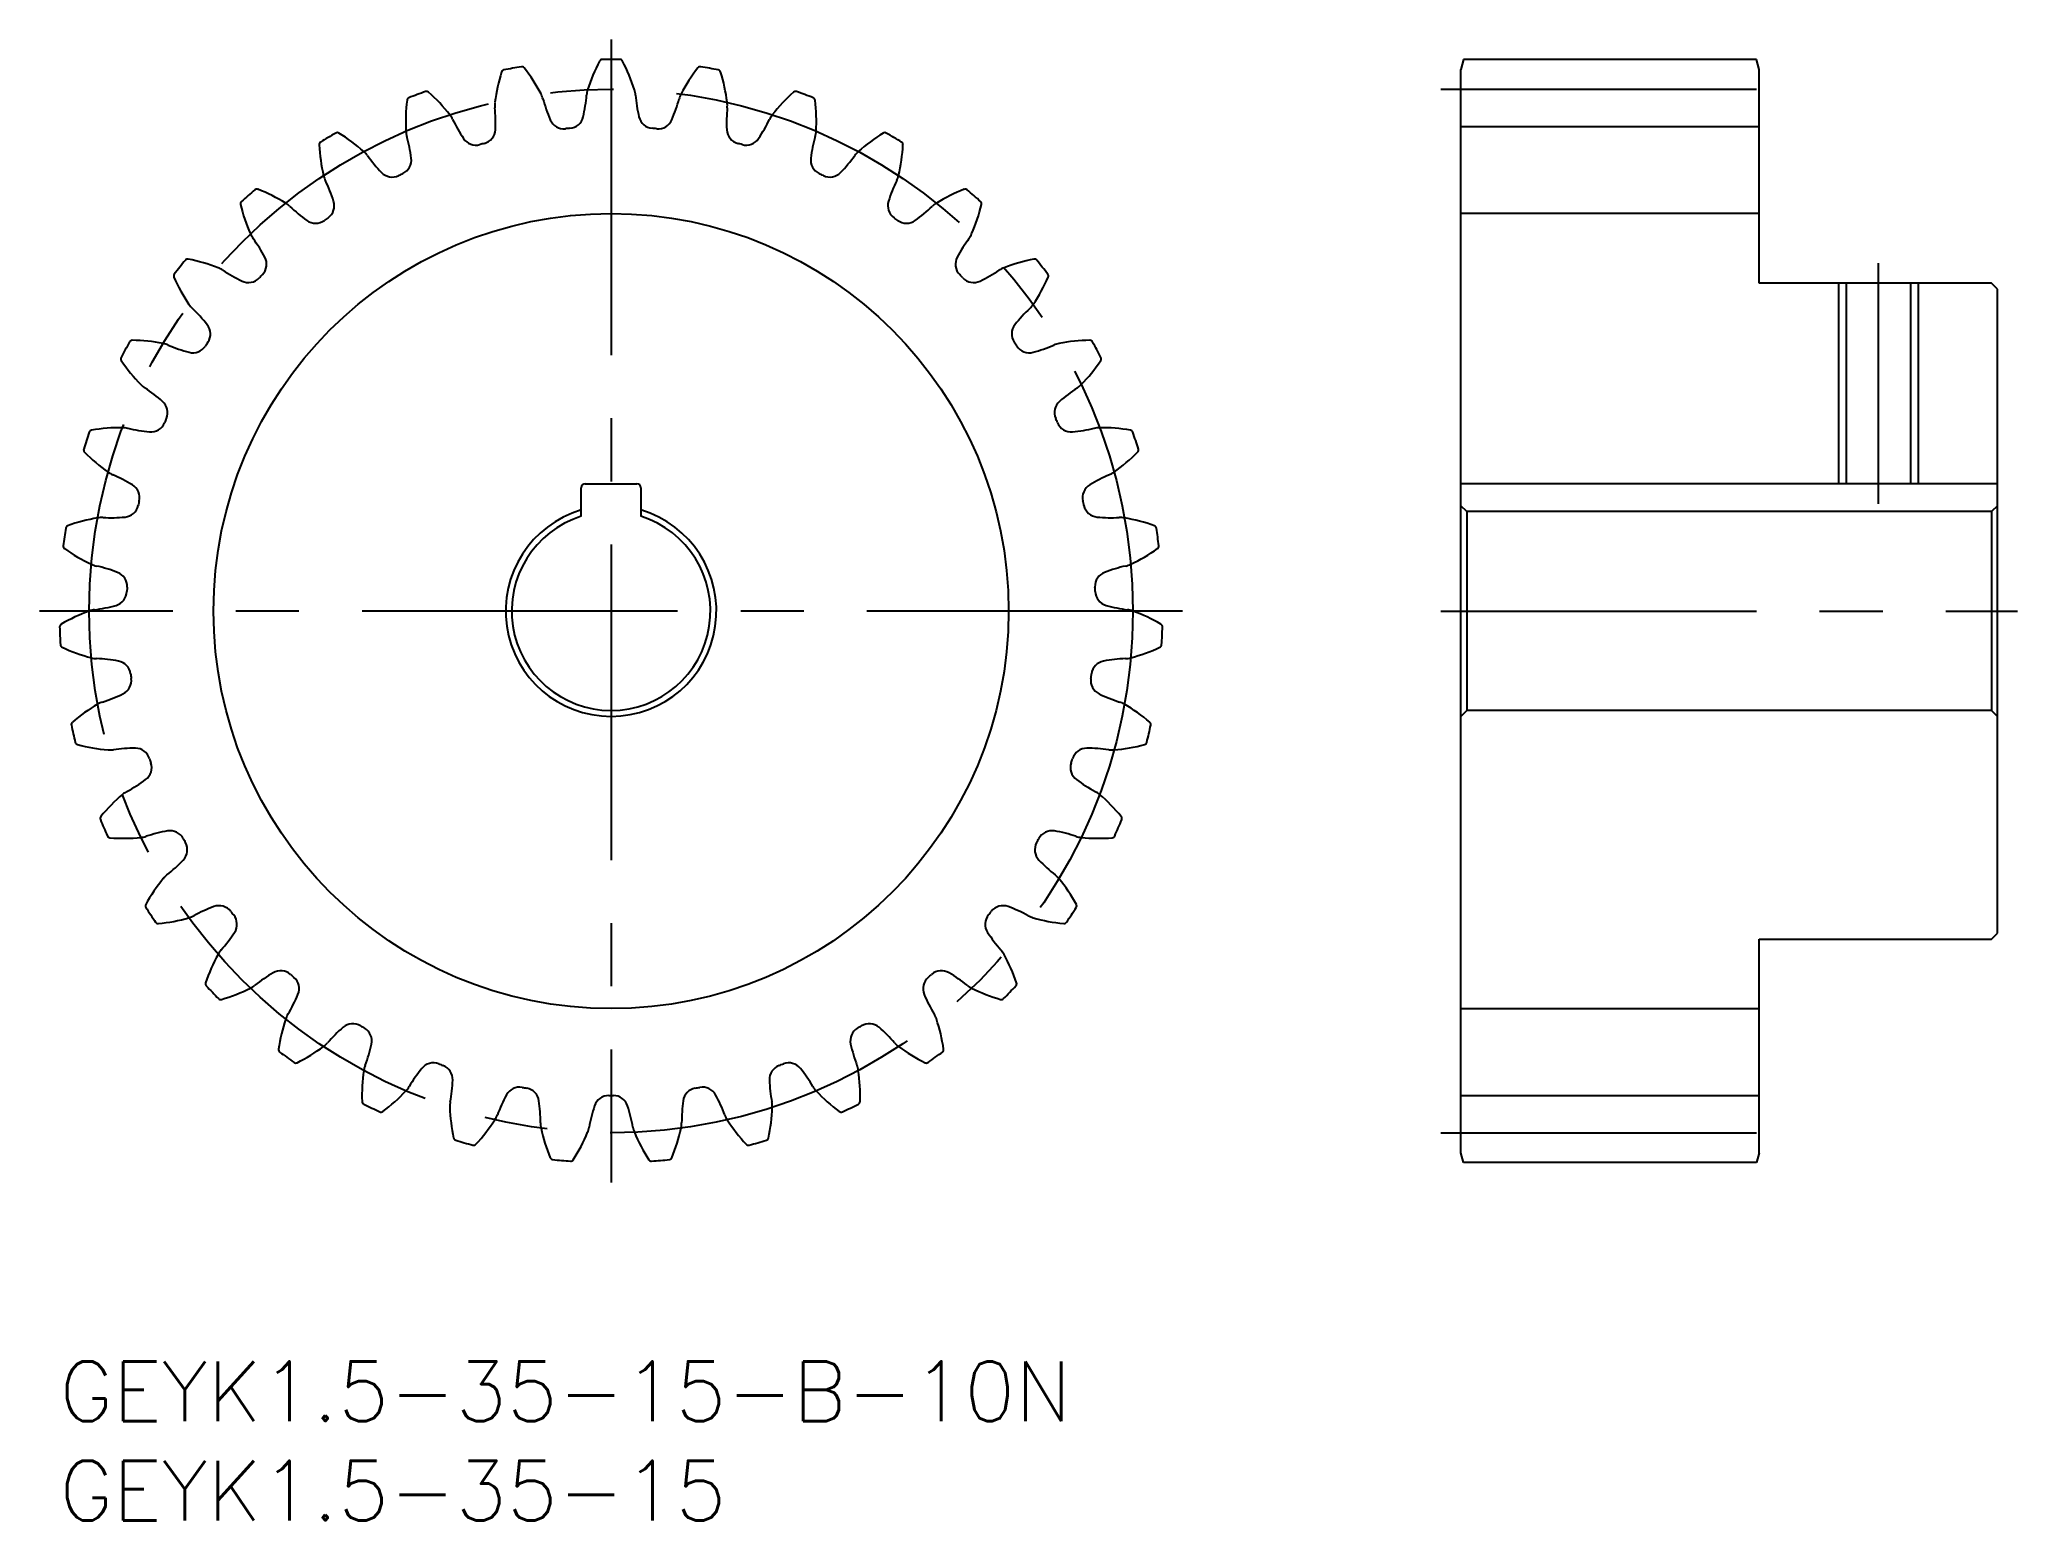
# Model space of a CAD drawing. Extents: x -1 to 98.5, y -8 to 66.5.
import ezdxf

# ---------------------------------------------------------------- set-up
doc = ezdxf.new("R2010")
doc.units = 0
doc.header["$LTSCALE"] = 0.5
doc.linetypes.add('CENTER', pattern=[50.8, 31.75, -6.35, 6.35, -6.35])
for name, color, linetype in [('MSM_CENTER', 1, 'CENTER'), ('MSM_CONTINUOUS', 7, 'CONTINUOUS'), ('MSM_NARROW', 5, 'CONTINUOUS'), ('MSM_PART_NUMBER', 7, 'CONTINUOUS')]:
    doc.layers.add(name, color=color, linetype=linetype)
doc.styles.get("Standard").update_dxf_attribs({"font": 'txt.shx', "height": 1, "bigfont": 'bigfont.shx'})

# ---------------------------------------------------------------- blocks, each defined once
blk = doc.blocks.new('*U3')
at = {"layer": 'MSM_PART_NUMBER'}
blk.add_text('GEYK1.5-35-15', height=3, dxfattribs=at).set_placement((0, -8))
blk = doc.blocks.new('*U4')
at = {"layer": 'MSM_PART_NUMBER'}
blk.add_text('GEYK1.5-35-15-B-10N', height=3, dxfattribs=at).set_placement((0, -3))

msp = doc.modelspace()

# ---------------------------------------------------------------- linework, layer by layer
at = {"layer": 'MSM_CENTER'}
for p, q in [((27.75, 66.5), (27.75, 9)), ((69.5, 64), (86.5, 64)), ((91.5, 55.25), (91.5, 43.15)), ((56.5, 37.75), (-1, 37.75)), ((69.5, 37.75), (98.5, 37.75)), ((69.5, 11.5), (86.5, 11.5))]:
    msp.add_line(p, q, dxfattribs=at)
msp.add_circle((27.75, 37.75), 26.25, dxfattribs=at)
at = {"layer": 'MSM_CONTINUOUS'}
for p, q in [((70.634, 65.5), (70.5, 65)), ((70.5, 10.5), (70.5, 65)), ((85.366, 65.5), (70.634, 65.5)), ((85.5, 65), (85.366, 65.5)), ((85.5, 54.25), (85.5, 65)), ((70.5, 62.125), (85.5, 62.125)), ((85.5, 57.75), (70.5, 57.75)), ((97.2, 54.25), (85.5, 54.25)), ((89.879, 54.25), (89.879, 44.15)), ((93.121, 54.25), (93.121, 44.15)), ((97.5, 53.95), (97.2, 54.25)), ((97.5, 21.55), (97.5, 53.95)), ((26.25, 42.52), (26.25, 43.95)), ((26.45, 44.15), (29.05, 44.15)), ((29.25, 43.95), (29.25, 42.52)), ((97.5, 44.15), (70.5, 44.15)), ((70.8, 42.75), (70.5, 43.05)), ((97.5, 43.05), (97.2, 42.75)), ((97.2, 42.75), (70.8, 42.75)), ((70.8, 42.75), (70.8, 32.75)), ((97.2, 42.75), (97.2, 32.75)), ((70.8, 32.75), (70.5, 32.45)), ((97.2, 32.75), (70.8, 32.75)), ((97.5, 32.45), (97.2, 32.75)), ((85.5, 10.5), (85.5, 21.25)), ((85.5, 21.25), (97.2, 21.25)), ((97.2, 21.25), (97.5, 21.55)), ((70.5, 17.75), (85.5, 17.75)), ((70.5, 13.375), (85.5, 13.375)), ((70.634, 10), (70.5, 10.5)), ((85.366, 10), (70.634, 10)), ((85.5, 10.5), (85.366, 10))]:
    msp.add_line(p, q, dxfattribs=at)
msp.add_circle((27.75, 37.75), 20, dxfattribs=at)
for centre, radius, start, end in [((30.591, 62.254), 8.75, 162.61612, 172.85714), ((22.384, 64.823), 0.15, 101.21144, 162.61613), ((27.75, 37.75), 27.75, 99.35999, 101.21144), ((23.261, 64.983), 0.15, 37.95531, 99.35998), ((16.48, 59.693), 8.75, 27.71429, 37.95531), ((34.921, 61.353), 8.75, 152.33041, 162.57143), ((27.304, 65.346), 0.15, 90.92572, 152.33041), ((27.75, 37.75), 27.75, 89.07428, 90.92572), ((28.196, 65.346), 0.15, 27.66966, 89.07427), ((20.579, 61.353), 8.75, 17.42857, 27.66959), ((39.02, 59.693), 8.75, 142.04469, 152.28571), ((32.239, 64.983), 0.15, 80.64001, 142.04472), ((27.75, 37.75), 27.75, 78.78856, 80.64001), ((33.116, 64.823), 0.15, 17.38388, 78.78859), ((24.909, 62.254), 8.75, 7.14286, 17.38388), ((27.75, 37.75), 27.75, 109.64571, 111.49715), ((18.471, 63.743), 0.15, 48.24096, 109.64569), ((12.743, 57.328), 8.75, 38, 48.24102), ((23.134, 63.188), 1.234, 15.15131, 27.71429), ((18.771, 64.376), 7.778, 346.90493, 355.07356), ((27.75, 63.604), 1.234, 162.57143, 175.1344), ((27.75, 63.604), 1.234, 4.8656, 17.42857), ((36.729, 64.376), 7.778, 184.92644, 193.09507), ((32.366, 63.188), 1.234, 152.28571, 164.84869), ((42.757, 57.328), 8.75, 131.75898, 142), ((37.029, 63.743), 0.15, 70.35429, 131.759), ((27.75, 37.75), 27.75, 68.50285, 70.35429), ((26.17, 62.367), 8.75, 172.90184, 183.14286), ((17.636, 63.43), 0.15, 111.49715, 172.90184), ((18.666, 61.955), 1.234, 25.43703, 38), ((23.134, 63.188), 1.234, 172.85714, 185.42012), ((14.161, 62.345), 7.778, 357.19064, 5.35927), ((31.83, 65.552), 7.778, 195.21216, 203.38079), ((23.67, 65.552), 7.778, 336.61921, 344.78784), ((41.339, 62.345), 7.778, 174.64073, 182.80936), ((32.366, 63.188), 1.234, 354.57988, 7.14286), ((36.834, 61.955), 1.234, 142, 154.56297), ((37.864, 63.43), 0.15, 7.09823, 68.50288), ((29.33, 62.367), 8.75, 356.85714, 7.09816), ((27.75, 37.75), 27.75, 119.93142, 121.78286), ((13.979, 61.669), 0.15, 58.52667, 119.93141), ((9.489, 54.334), 8.75, 48.28571, 58.52673), ((18.666, 61.955), 1.234, 183.14285, 195.70583), ((26.801, 65.834), 7.778, 205.49787, 213.6665), ((21.18, 62.001), 0.75, 285.1579, 357.19065), ((25.38, 62.763), 0.75, 203.38078, 275.41354), ((27.75, 37.75), 24.375, 94.87218, 95.41354), ((25.616, 62.784), 0.75, 274.87219, 346.90494), ((29.884, 62.784), 0.75, 193.09507, 265.12782), ((27.75, 37.75), 24.375, 84.58646, 85.12782), ((30.12, 62.763), 0.75, 264.58646, 336.61922), ((34.32, 62.001), 0.75, 182.80937, 254.84211), ((28.699, 65.834), 7.778, 326.3335, 334.50213), ((36.834, 61.955), 1.234, 344.29417, 356.85714), ((46.011, 54.334), 8.75, 121.47327, 131.71429), ((41.521, 61.669), 0.15, 60.06858, 121.47329), ((27.75, 37.75), 27.75, 58.21714, 60.06858), ((13.213, 61.211), 0.15, 121.78286, 183.18755), ((21.8, 61.69), 8.75, 183.18755, 193.42857), ((14.49, 59.944), 1.234, 35.72274, 48.28571), ((9.988, 59.524), 7.778, 7.47635, 15.64499), ((20.951, 61.938), 0.75, 213.66649, 285.69925), ((27.75, 37.75), 24.375, 105.15789, 105.69925), ((27.75, 37.75), 24.375, 74.30075, 74.84211), ((34.549, 61.938), 0.75, 254.30074, 326.33351), ((45.512, 59.524), 7.778, 164.35501, 172.52365), ((41.01, 59.944), 1.234, 131.71428, 144.27726), ((33.7, 61.69), 8.75, 346.57143, 356.81245), ((42.287, 61.211), 0.15, 356.81251, 58.21716), ((21.801, 65.213), 7.778, 215.78359, 223.95222), ((16.742, 60.335), 0.75, 223.95221, 295.98497), ((27.75, 37.75), 24.375, 115.44361, 115.98497), ((16.956, 60.438), 0.75, 295.44362, 7.47637), ((38.544, 60.438), 0.75, 172.52366, 244.55639), ((27.75, 37.75), 24.375, 64.01503, 64.55639), ((38.758, 60.335), 0.75, 244.01503, 316.0478), ((33.699, 65.213), 7.778, 316.04778, 324.21641), ((27.75, 37.75), 27.75, 130.21714, 132.06858), ((9.929, 58.825), 0.15, 68.81238, 130.21712), ((6.821, 50.807), 8.75, 58.57143, 68.81245), ((14.49, 59.944), 1.234, 193.42856, 205.99154), ((6.385, 56.002), 7.778, 17.76207, 25.9307), ((49.115, 56.002), 7.778, 154.0693, 162.23793), ((41.01, 59.944), 1.234, 334.00846, 346.57143), ((48.679, 50.807), 8.75, 111.18755, 121.42857), ((45.571, 58.825), 0.15, 49.78286, 111.18758), ((27.75, 37.75), 27.75, 47.93142, 49.78286), ((9.257, 58.239), 0.15, 132.06858, 193.47327), ((17.621, 60.242), 8.75, 193.47327, 203.71429), ((10.74, 57.22), 1.234, 46.00846, 58.57143), ((16.993, 63.709), 7.778, 226.0693, 234.23793), ((13.078, 58.146), 0.75, 305.72933, 17.76208), ((42.422, 58.146), 0.75, 162.23792, 234.27068), ((38.507, 63.709), 7.778, 305.76207, 313.9307), ((44.76, 57.22), 1.234, 121.42857, 133.99154), ((37.879, 60.242), 8.75, 336.28571, 346.52673), ((46.243, 58.239), 0.15, 346.52673, 47.93145), ((10.74, 57.22), 1.234, 203.71428, 216.27726), ((12.886, 58.007), 0.75, 234.23792, 306.27068), ((27.75, 37.75), 24.375, 125.72932, 126.27068), ((27.75, 37.75), 24.375, 53.72932, 54.27068), ((42.614, 58.007), 0.75, 233.72931, 305.76208), ((44.76, 57.22), 1.234, 323.72274, 336.28571), ((3.47, 51.894), 7.778, 28.04778, 36.21641), ((52.03, 51.894), 7.778, 143.78359, 151.95222), ((27.75, 37.75), 27.75, 140.50285, 142.35429), ((6.452, 55.305), 0.15, 79.0981, 140.50283), ((4.826, 46.86), 8.75, 68.85714, 79.09816), ((7.537, 53.87), 1.234, 56.29417, 68.85714), ((12.531, 61.371), 7.778, 236.35501, 244.52365), ((9.672, 55.199), 0.75, 316.01502, 28.04779), ((45.828, 55.199), 0.75, 151.95221, 223.98497), ((42.969, 61.371), 7.778, 295.47635, 303.64499), ((47.963, 53.87), 1.234, 111.14286, 123.70583), ((50.674, 46.86), 8.75, 100.90184, 111.14286), ((49.048, 55.305), 0.15, 39.49715, 100.90186), ((27.75, 37.75), 27.75, 37.64571, 39.49715), ((5.896, 54.607), 0.15, 142.35429, 203.75899), ((13.767, 58.072), 8.75, 203.75898, 214), ((9.508, 55.027), 0.75, 244.52365, 316.55639), ((27.75, 37.75), 24.375, 136.01503, 136.55639), ((27.75, 37.75), 24.375, 43.44361, 43.98497), ((45.992, 55.027), 0.75, 223.4436, 295.47637), ((41.733, 58.072), 8.75, 326, 336.24102), ((49.604, 54.607), 0.15, 336.24108, 37.64573), ((7.537, 53.87), 1.234, 213.99999, 226.56297), ((1.334, 47.331), 7.778, 38.3335, 46.50213), ((54.166, 47.331), 7.778, 133.49787, 141.6665), ((47.963, 53.87), 1.234, 313.43703, 326), ((6.847, 51.69), 0.75, 326.30074, 38.33351), ((48.653, 51.69), 0.75, 141.66649, 213.69925), ((27.75, 37.75), 27.75, 150.78856, 152.64001), ((3.66, 51.22), 0.15, 89.38381, 150.78854), ((3.568, 42.62), 8.75, 79.14286, 89.38388), ((4.983, 50.001), 1.234, 66.57988, 79.14286), ((8.558, 58.274), 7.778, 246.64073, 254.80936), ((6.716, 51.492), 0.75, 254.80936, 326.84211), ((27.75, 37.75), 24.375, 146.30075, 146.84211), ((27.75, 37.75), 24.375, 33.15789, 33.69925), ((48.784, 51.492), 0.75, 213.1579, 285.19066), ((46.942, 58.274), 7.778, 285.19064, 293.35927), ((50.517, 50.001), 1.234, 100.85714, 113.42012), ((51.932, 42.62), 8.75, 90.61612, 100.85714), ((51.84, 51.22), 0.15, 29.21144, 90.61615), ((27.75, 37.75), 27.75, 27.35999, 29.21144), ((3.237, 50.434), 0.15, 152.64001, 214.0447), ((10.363, 55.249), 8.75, 214.04469, 224.28571), ((45.137, 55.249), 8.75, 315.71429, 325.95531), ((52.263, 50.434), 0.15, 325.95537, 27.36002), ((4.983, 50.001), 1.234, 224.28571, 236.84869), ((0.048, 42.461), 7.778, 48.61921, 56.78784), ((55.452, 42.461), 7.778, 123.21216, 131.38079), ((50.517, 50.001), 1.234, 303.15131, 315.71429), ((4.694, 47.734), 0.75, 336.58645, 48.61923), ((50.806, 47.734), 0.75, 131.38078, 203.41354), ((1.642, 46.702), 0.15, 99.66959, 161.07426), ((3.087, 38.224), 8.75, 89.42857, 99.66959), ((3.162, 45.739), 1.234, 76.8656, 89.42857), ((5.201, 54.518), 7.778, 256.92644, 265.09507), ((4.6, 47.515), 0.75, 265.09507, 337.12782), ((27.75, 37.75), 24.375, 156.58646, 157.12782), ((27.75, 37.75), 24.375, 22.87218, 23.41354), ((50.9, 47.515), 0.75, 202.87219, 274.90494), ((50.299, 54.518), 7.778, 274.90493, 283.07356), ((52.338, 45.739), 1.234, 90.57143, 103.1344), ((52.413, 38.224), 8.75, 80.33041, 90.57143), ((53.858, 46.702), 0.15, 18.92572, 80.33043), ((1.366, 45.854), 0.15, 162.92572, 224.33041), ((27.75, 37.75), 27.75, 161.07428, 162.92572), ((27.75, 37.75), 27.75, 17.07428, 18.92572), ((54.134, 45.854), 0.15, 315.66966, 17.0743), ((7.518, 51.863), 8.75, 224.33041, 234.57143), ((47.982, 51.863), 8.75, 305.42857, 315.66959), ((3.162, 45.739), 1.234, 234.57143, 247.1344), ((-0.348, 37.439), 7.778, 58.90493, 67.07356), ((3.282, 43.456), 0.75, 346.87217, 58.90494), ((26.45, 43.95), 0.2, 90, 180), ((29.05, 43.95), 0.2, 0, 90), ((52.218, 43.456), 0.75, 121.09506, 193.12782), ((55.848, 37.439), 7.778, 112.92644, 121.09507), ((52.338, 45.739), 1.234, 292.8656, 305.42857), ((3.229, 43.225), 0.75, 275.38079, 347.41354), ((27.75, 37.75), 24.375, 166.87218, 167.41354), ((27.75, 37.75), 5.3, 106.44046, 73.55954), ((27.75, 37.75), 24.375, 12.58646, 13.12782), ((52.271, 43.225), 0.75, 192.58647, 264.61923), ((27.75, 37.75), 27.75, 171.35999, 173.21144), ((0.463, 41.896), 0.15, 109.95531, 171.35998), ((3.398, 33.813), 8.75, 99.71429, 109.95531), ((2.13, 41.22), 1.234, 87.15131, 99.71429), ((2.57, 50.222), 7.778, 267.21216, 275.38079), ((27.75, 37.75), 5, 107.4576, 72.5424), ((52.93, 50.222), 7.778, 264.61921, 272.78784), ((53.37, 41.22), 1.234, 80.28571, 92.84869), ((52.102, 33.813), 8.75, 70.04469, 80.28571), ((55.037, 41.896), 0.15, 8.64001, 70.04472), ((27.75, 37.75), 27.75, 6.78856, 8.64001), ((0.344, 41.012), 0.15, 173.21144, 234.61613), ((5.323, 48.024), 8.75, 234.61612, 244.85714), ((50.177, 48.024), 8.75, 295.14286, 305.38388), ((55.156, 41.012), 0.15, 305.38394, 6.78858), ((2.13, 41.22), 1.234, 244.85714, 257.42012), ((0.159, 32.426), 7.778, 69.19064, 77.35927), ((55.341, 32.426), 7.778, 102.64073, 110.80936), ((53.37, 41.22), 1.234, 282.57988, 295.14286), ((2.656, 38.996), 0.75, 357.15788, 69.19065), ((27.75, 37.75), 24.375, 177.15789, 177.69925), ((52.844, 38.996), 0.75, 110.80935, 182.84211), ((27.75, 37.75), 24.375, 2.30075, 2.84211), ((1.922, 36.59), 1.234, 97.43703, 110), ((0.747, 45.525), 7.778, 277.49787, 285.6665), ((2.645, 38.759), 0.75, 285.6665, 357.69925), ((52.855, 38.759), 0.75, 182.30074, 254.33351), ((54.753, 45.525), 7.778, 254.3335, 262.50213), ((53.578, 36.59), 1.234, 70, 82.56297), ((0.161, 36.957), 0.15, 120.24102, 181.64569), ((27.75, 37.75), 27.75, 181.64571, 183.49715), ((4.493, 29.528), 8.75, 110, 120.24102), ((51.007, 29.528), 8.75, 59.75898, 70), ((55.339, 36.957), 0.15, 358.35429, 59.759), ((27.75, 37.75), 27.75, 356.50285, 358.35429), ((0.201, 36.066), 0.15, 183.49715, 244.90184), ((3.849, 43.854), 8.75, 244.90184, 255.14286), ((51.651, 43.854), 8.75, 284.85714, 295.09816), ((55.299, 36.066), 0.15, 295.09816, 356.50287), ((1.922, 36.59), 1.234, 255.14286, 267.70583), ((1.553, 27.585), 7.778, 79.47635, 87.64499), ((2.837, 34.495), 0.75, 7.44359, 79.47637), ((52.663, 34.495), 0.75, 100.52364, 172.55639), ((53.947, 27.585), 7.778, 92.35501, 100.52365), ((53.578, 36.59), 1.234, 272.29417, 284.85714), ((2.869, 34.26), 0.75, 295.95221, 7.98497), ((27.75, 37.75), 24.375, 187.44361, 187.98497), ((52.631, 34.26), 0.75, 172.01502, 244.0478), ((27.75, 37.75), 24.375, 352.01503, 352.55639), ((6.335, 25.507), 8.75, 120.28571, 130.52674), ((2.544, 31.997), 1.234, 107.72274, 120.28571), ((-0.207, 40.579), 7.778, 287.78359, 295.95222), ((55.707, 40.579), 7.778, 244.04778, 252.21641), ((52.956, 31.997), 1.234, 59.71429, 72.27726), ((49.165, 25.507), 8.75, 49.47327, 59.71429), ((0.746, 32.044), 0.15, 130.5268, 191.93141), ((27.75, 37.75), 27.75, 191.93142, 193.78286), ((27.75, 37.75), 27.75, 346.21714, 348.06858), ((54.754, 32.044), 0.15, 348.06858, 49.47329), ((0.945, 31.174), 0.15, 193.78286, 255.18756), ((3.143, 39.489), 8.75, 255.18755, 265.42857), ((3.789, 23.071), 7.778, 89.76207, 97.9307), ((3.818, 30.099), 0.75, 17.72931, 89.76209), ((51.682, 30.099), 0.75, 90.23792, 162.27068), ((51.711, 23.071), 7.778, 82.0693, 90.23793), ((52.357, 39.489), 8.75, 274.57143, 284.81245), ((54.555, 31.174), 0.15, 284.81251, 346.21715), ((2.544, 31.997), 1.234, 265.42857, 277.99154), ((3.892, 29.873), 0.75, 306.23792, 18.27068), ((27.75, 37.75), 24.375, 197.72932, 198.27068), ((51.608, 29.873), 0.75, 161.72931, 233.76208), ((27.75, 37.75), 24.375, 341.72932, 342.27068), ((52.956, 31.997), 1.234, 262.00846, 274.57143), ((-0.263, 35.542), 7.778, 298.0693, 306.23793), ((55.763, 35.542), 7.778, 233.76207, 241.9307), ((8.865, 21.88), 8.75, 130.57143, 140.81245), ((3.977, 27.589), 1.234, 118.00846, 130.57143), ((51.523, 27.589), 1.234, 49.42857, 61.99154), ((46.635, 21.88), 8.75, 39.18755, 49.42857), ((2.199, 27.314), 0.15, 140.81251, 202.21715), ((27.75, 37.75), 27.75, 202.21714, 204.06858), ((27.75, 37.75), 27.75, 335.93142, 337.78286), ((53.301, 27.314), 0.15, 337.78286, 39.18757), ((2.55, 26.494), 0.15, 204.06858, 265.47328), ((3.228, 35.067), 8.75, 265.47327, 275.71429), ((3.977, 27.589), 1.234, 275.71429, 288.27726), ((6.795, 19.029), 7.778, 100.04778, 108.21641), ((5.569, 25.949), 0.75, 28.01502, 100.0478), ((5.682, 25.74), 0.75, 316.52364, 28.55639), ((27.75, 37.75), 24.375, 208.01503, 208.55639), ((49.818, 25.74), 0.75, 151.4436, 223.47637), ((27.75, 37.75), 24.375, 331.44361, 331.98497), ((49.931, 25.949), 0.75, 79.95221, 151.98497), ((48.705, 19.029), 7.778, 71.78359, 79.95222), ((51.523, 27.589), 1.234, 251.72274, 264.28571), ((52.272, 35.067), 8.75, 264.28571, 274.52674), ((52.95, 26.494), 0.15, 274.5268, 335.93144), ((0.582, 30.575), 7.778, 308.35501, 316.52365), ((54.918, 30.575), 7.778, 223.47636, 231.64499), ((12.002, 18.763), 8.75, 140.85714, 151.09816), ((6.173, 23.507), 1.234, 128.29417, 140.85714), ((49.327, 23.507), 1.234, 39.14286, 51.70583), ((43.498, 18.763), 8.75, 28.90184, 39.14286), ((4.473, 22.919), 0.15, 151.09816, 212.50284), ((8.033, 22.178), 0.75, 38.30074, 110.33351), ((47.467, 22.178), 0.75, 69.66649, 141.69925), ((51.027, 22.919), 0.15, 327.49715, 28.90186), ((27.75, 37.75), 27.75, 212.50285, 214.35429), ((4.964, 22.175), 0.15, 214.35429, 275.75899), ((4.101, 30.732), 8.75, 275.75898, 286), ((6.173, 23.507), 1.234, 286, 298.56297), ((10.475, 15.588), 7.778, 110.3335, 118.50213), ((27.75, 37.75), 24.375, 218.30075, 218.84211), ((8.181, 21.992), 0.75, 326.80935, 38.84211), ((47.319, 21.992), 0.75, 141.1579, 213.19066), ((27.75, 37.75), 24.375, 321.15789, 321.69925), ((45.025, 15.588), 7.778, 61.49787, 69.6665), ((49.327, 23.507), 1.234, 241.43703, 254), ((51.399, 30.732), 8.75, 254, 264.24102), ((50.536, 22.175), 0.15, 264.24102, 325.64572), ((27.75, 37.75), 27.75, 325.64571, 327.49715), ((2.299, 25.839), 7.778, 318.64073, 326.80936), ((53.201, 25.839), 7.778, 213.19064, 221.35927), ((15.645, 16.256), 8.75, 151.14286, 161.38388), ((9.063, 19.883), 1.234, 138.57988, 151.14286), ((46.437, 19.883), 1.234, 28.85714, 41.42012), ((39.855, 16.256), 8.75, 18.61612, 28.85714), ((7.495, 19.001), 0.15, 161.38388, 222.78855), ((9.063, 19.883), 1.234, 296.28571, 308.84869), ((14.71, 12.859), 7.778, 120.61921, 128.78784), ((11.13, 18.907), 0.75, 48.58645, 120.61923), ((27.75, 37.75), 24.375, 228.58646, 229.12782), ((11.309, 18.751), 0.75, 337.09506, 49.12782), ((44.191, 18.751), 0.75, 130.87217, 202.90494), ((27.75, 37.75), 24.375, 310.87218, 311.41354), ((44.37, 18.907), 0.75, 59.38078, 131.41354), ((40.79, 12.859), 7.778, 51.21216, 59.38079), ((46.437, 19.883), 1.234, 231.15131, 243.71429), ((48.005, 19.001), 0.15, 317.21144, 18.61615), ((27.75, 37.75), 27.75, 222.78856, 224.64001), ((8.112, 18.357), 0.15, 224.64001, 286.04471), ((5.735, 26.622), 8.75, 286.04469, 296.28571), ((4.835, 21.486), 7.778, 328.92644, 337.09507), ((50.665, 21.486), 7.778, 202.90493, 211.07356), ((49.765, 26.622), 8.75, 243.71429, 253.95531), ((47.388, 18.357), 0.15, 253.95531, 315.35998), ((27.75, 37.75), 27.75, 315.35999, 317.21144), ((19.678, 14.44), 8.75, 161.42857, 171.66959), ((12.553, 16.834), 1.234, 148.8656, 161.42857), ((14.762, 16.243), 0.75, 58.87217, 130.90494), ((40.738, 16.243), 0.75, 49.09506, 121.12782), ((42.947, 16.834), 1.234, 18.57143, 31.1344), ((35.822, 14.44), 8.75, 8.33041, 18.57143), ((12.553, 16.834), 1.234, 306.57143, 319.1344), ((19.363, 10.931), 7.778, 130.90493, 139.07356), ((27.75, 37.75), 24.375, 238.87218, 239.41354), ((14.965, 16.121), 0.75, 347.38078, 59.41354), ((8.107, 17.656), 7.778, 339.21216, 347.38079), ((40.535, 16.121), 0.75, 120.58645, 192.61923), ((47.393, 17.656), 7.778, 192.61921, 200.78784), ((27.75, 37.75), 24.375, 300.58646, 301.12782), ((36.137, 10.931), 7.778, 40.92644, 49.09507), ((42.947, 16.834), 1.234, 220.8656, 233.42857), ((11.168, 15.686), 0.15, 171.66966, 233.07429), ((27.75, 37.75), 27.75, 233.07428, 234.92572), ((11.89, 15.162), 0.15, 234.92572, 296.33043), ((8.075, 22.87), 8.75, 296.33041, 306.57143), ((18.811, 14.269), 0.75, 69.15788, 141.19065), ((27.75, 37.75), 24.375, 249.15789, 249.69925), ((27.75, 37.75), 24.375, 290.30075, 290.84211), ((36.689, 14.269), 0.75, 38.80935, 110.84211), ((47.425, 22.87), 8.75, 233.42857, 243.66959), ((43.61, 15.162), 0.15, 243.66959, 305.07429), ((27.75, 37.75), 27.75, 305.07428, 306.92572), ((44.332, 15.686), 0.15, 306.92572, 8.33043), ((23.97, 13.373), 8.75, 171.71429, 181.95531), ((16.532, 14.456), 1.234, 159.15131, 171.71429), ((24.287, 9.865), 7.778, 141.19064, 149.35927), ((19.033, 14.186), 0.75, 357.66649, 69.69925), ((12.011, 14.472), 7.778, 349.49787, 357.6665), ((36.467, 14.186), 0.75, 110.30074, 182.33351), ((43.489, 14.472), 7.778, 182.3335, 190.50213), ((31.213, 9.865), 7.778, 30.64073, 38.80936), ((38.968, 14.456), 1.234, 8.28571, 20.84869), ((31.53, 13.373), 8.75, 358.04469, 8.28571), ((15.375, 13.08), 0.15, 181.95537, 243.36001), ((27.75, 37.75), 27.75, 243.35999, 245.21144), ((11.049, 19.596), 8.75, 306.61612, 316.85714), ((16.532, 14.456), 1.234, 316.85714, 329.42012), ((20.872, 12.828), 1.234, 169.43703, 182), ((29.322, 9.694), 7.778, 151.47635, 159.64499), ((23.147, 13.05), 0.75, 79.4436, 151.47637), ((27.75, 37.75), 24.375, 259.44361, 259.98497), ((23.381, 13.008), 0.75, 7.95221, 79.98497), ((16.42, 12.036), 7.778, 359.78359, 7.95222), ((27.631, 12.625), 0.75, 89.72931, 161.76209), ((27.75, 37.75), 24.375, 269.72932, 270.27068), ((27.869, 12.625), 0.75, 18.23792, 90.27068), ((39.08, 12.036), 7.778, 172.04778, 180.21641), ((32.119, 13.008), 0.75, 100.01502, 172.0478), ((27.75, 37.75), 24.375, 280.01503, 280.55639), ((32.353, 13.05), 0.75, 28.52363, 100.55639), ((26.178, 9.694), 7.778, 20.35501, 28.52365), ((34.628, 12.828), 1.234, 357.99999, 10.56297), ((38.968, 14.456), 1.234, 210.57988, 223.14286), ((44.451, 19.596), 8.75, 223.14286, 233.38388), ((27.75, 37.75), 27.75, 294.78856, 296.64001), ((40.125, 13.08), 0.15, 296.64001, 358.04471), ((16.178, 12.693), 0.15, 245.21144, 306.61614), ((28.383, 13.09), 8.75, 182, 192.24102), ((14.559, 16.905), 8.75, 316.90184, 327.14286), ((20.872, 12.828), 1.234, 327.14286, 339.70583), ((25.432, 12), 1.234, 179.72274, 192.28571), ((34.306, 10.426), 7.778, 161.76207, 169.9307), ((21.194, 10.426), 7.778, 10.0693, 18.23793), ((30.068, 12), 1.234, 347.71428, 0.27726), ((34.628, 12.828), 1.234, 200.29417, 212.85714), ((40.941, 16.905), 8.75, 212.85714, 223.09816), ((27.117, 13.09), 8.75, 347.75898, 358), ((39.322, 12.693), 0.15, 233.38388, 294.78858), ((19.979, 11.267), 0.15, 192.24108, 253.64573), ((27.75, 37.75), 27.75, 253.64571, 255.49715), ((32.776, 13.599), 8.75, 192.28571, 202.52674), ((18.493, 14.885), 8.75, 327.18755, 337.42857), ((25.432, 12), 1.234, 337.42857, 349.99154), ((30.068, 12), 1.234, 190.00846, 202.57143), ((37.007, 14.885), 8.75, 202.57143, 212.81245), ((22.724, 13.599), 8.75, 337.47327, 347.71429), ((27.75, 37.75), 27.75, 284.50285, 286.35429), ((35.521, 11.267), 0.15, 286.35429, 347.759), ((20.838, 11.029), 0.15, 255.49715, 316.90185), ((24.832, 10.305), 0.15, 202.5268, 263.93144), ((27.75, 37.75), 27.75, 263.93142, 265.78286), ((25.72, 10.225), 0.15, 265.78286, 327.18757), ((29.78, 10.225), 0.15, 212.81251, 274.21715), ((27.75, 37.75), 27.75, 274.21714, 276.06858), ((30.668, 10.305), 0.15, 276.06858, 337.47328), ((34.662, 11.029), 0.15, 223.09823, 284.50286)]:
    msp.add_arc(centre, radius, start, end, dxfattribs=at)
at = {"layer": 'MSM_NARROW'}
for p, q in [((89.5, 54.25), (89.5, 44.15)), ((93.5, 54.25), (93.5, 44.15))]:
    msp.add_line(p, q, dxfattribs=at)

# ---------------------------------------------------------------- block references
at = {"layer": 'MSM_CONTINUOUS'}
for name in ['*U4', '*U3']:
    msp.add_blockref(name, (0, 0), dxfattribs=at)

doc.saveas('drawing.dxf')
